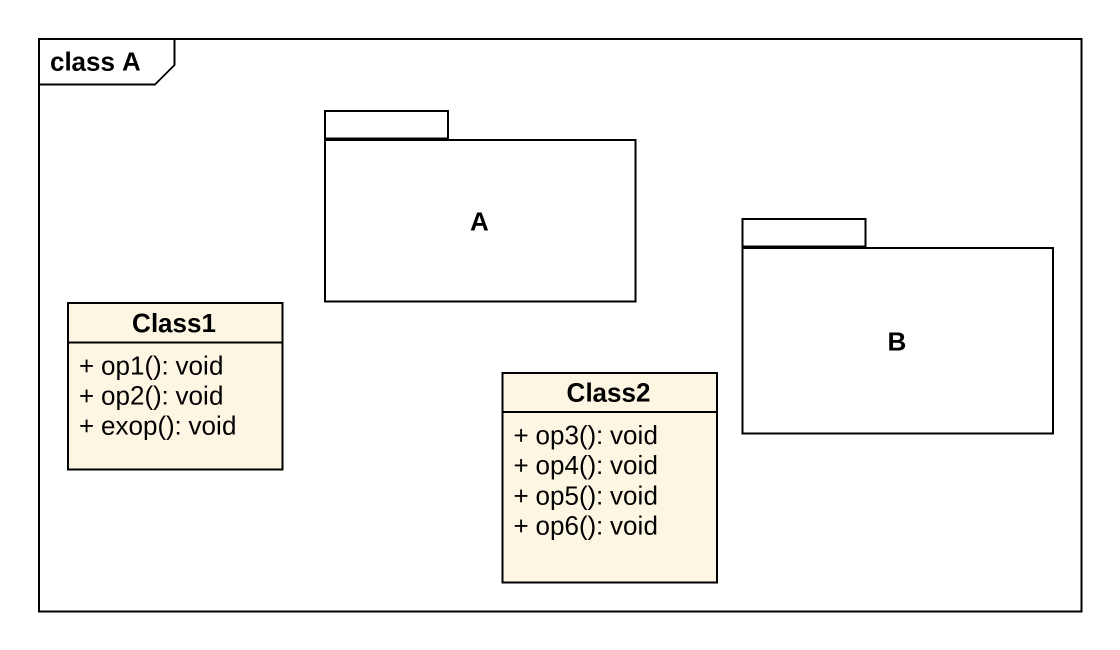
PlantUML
@startuml
mainframe class A
hide circle
hide empty members
skinparam classAttributeIconSize 0
package A {
}
class Class1 {
  + op1(): void
  + op2(): void
  + exop(): void
}
package B {
}
class Class2 {
  + op3(): void
  + op4(): void
  + op5(): void
  + op6(): void
}
@enduml
